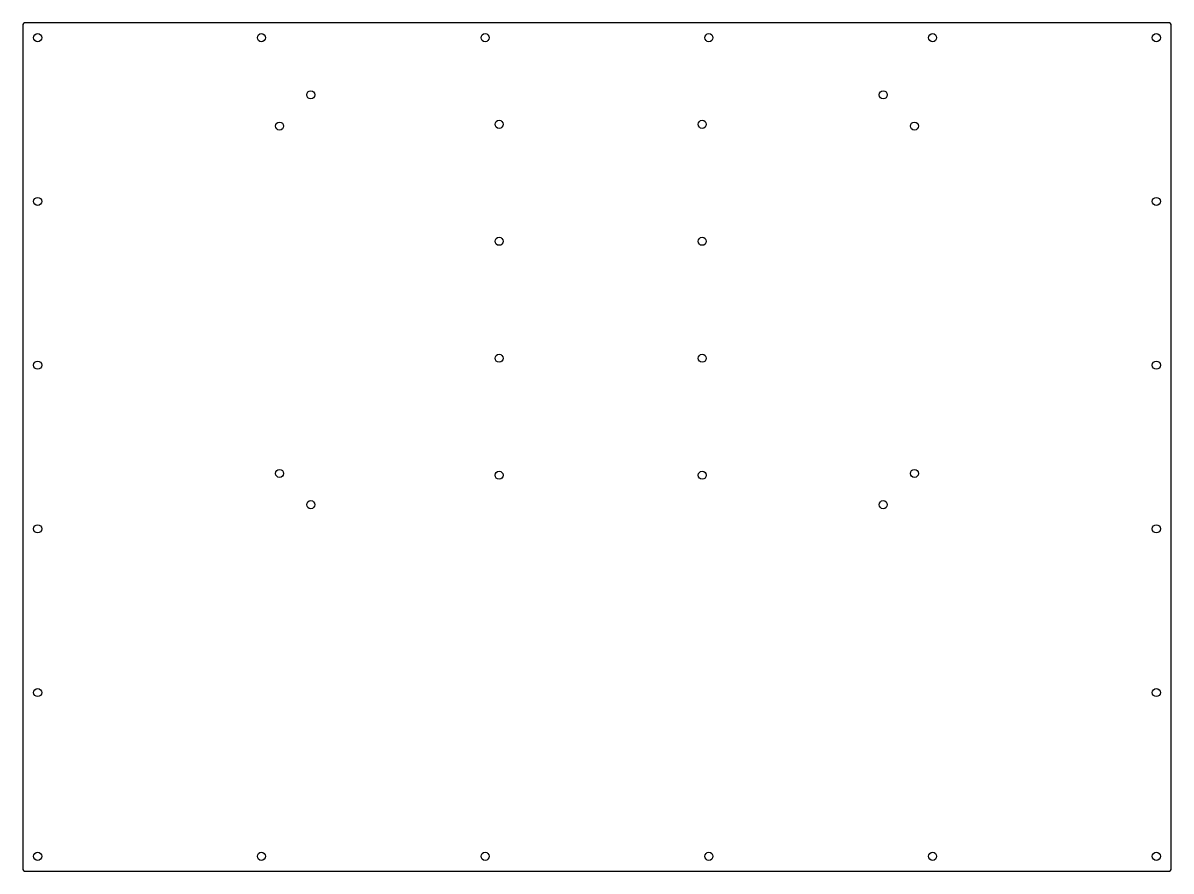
# Model space of a CAD drawing. Header units: millimetres. Extents: x -390 to 390, y -288 to 288.
import ezdxf

# ---------------------------------------------------------------- set-up
doc = ezdxf.new("R2010")
doc.units = ezdxf.units.MM

msp = doc.modelspace()

# ---------------------------------------------------------------- linework, layer by layer
at = {"color": 7, "linetype": 'Continuous', "lineweight": 25}
for p, q in [((-390, 287), (-390, -287)), ((389, 288), (-389, 288)), ((390, -287), (390, 287)), ((-389, -288), (389, -288))]:
    msp.add_line(p, q, dxfattribs=at)
for centre in [(-380, 278), (-228, 278), (-76, 278), (76, 278), (228, 278), (380, 278), (-194.46, 239.18), (194.46, 239.18), (-215.68, 217.96), (-66.5, 219.18), (71.5, 219.18), (215.68, 217.96), (-380, 166.8), (380, 166.8), (-66.5, 139.73), (71.5, 139.73), (-66.5, 60.27), (71.5, 60.27), (-380, 55.6), (380, 55.6), (-215.68, -17.96), (215.68, -17.96), (-66.5, -19.18), (71.5, -19.18), (-194.46, -39.18), (194.46, -39.18), (-380, -55.6), (380, -55.6), (-380, -166.8), (380, -166.8), (-380, -278), (-228, -278), (-76, -278), (76, -278), (228, -278), (380, -278)]:
    msp.add_circle(centre, 2.75, dxfattribs=at)
for centre, start, end in [((-389, 287), 90, 180), ((389, 287), 360, 90), ((-389, -287), 180, 270), ((389, -287), 270, 0)]:
    msp.add_arc(centre, 1, start, end, dxfattribs=at)

doc.saveas('drawing.dxf')
